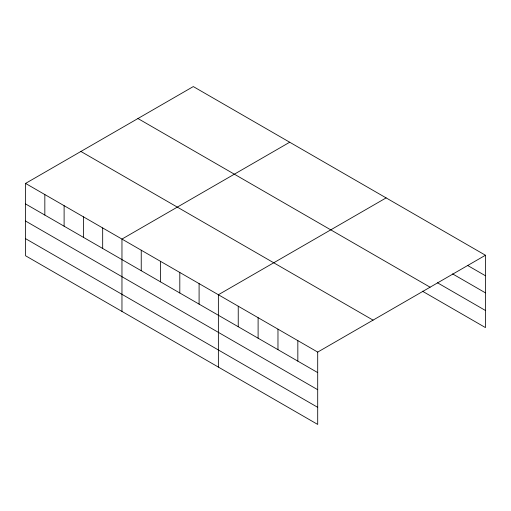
<?xml version="1.0" encoding="UTF-8"?>
<svg xmlns="http://www.w3.org/2000/svg" width="511" height="511" viewBox="0 0 511 511"><rect width="100%" height="100%" fill="white"/><g stroke="black" fill="none" stroke-linecap="round" stroke-linejoin="round"><path stroke-width="0.77" d="M25.55 183.417L317.701 352.092L317.701 424.43L25.55 255.756L25.55 183.417L193.299 86.57L485.45 255.245L485.45 327.583L422.425 291.193M289.705 142.23L121.963 239.078L121.963 311.416M386.118 197.898L218.369 294.745L218.369 367.083M317.701 352.092L485.45 255.245M467.642 265.477L485.45 275.761M452.567 273.877L485.45 292.86M437.499 282.794L485.45 310.484M137.938 118.526L430.096 287.201M80.904 151.46L373.062 320.129M25.55 203.934L317.701 372.608M25.55 221.033L317.701 389.708M25.55 238.656L317.701 407.331M297.836 340.62L297.836 361.136M277.971 329.154L277.971 349.671M258.106 317.682L258.106 338.199M238.241 306.21L238.241 326.727M199.092 283.611L199.092 304.128M179.808 272.478L179.808 292.995M160.524 261.345L160.524 281.861M141.24 250.211L141.24 270.728M102.679 227.944L102.679 248.461M83.395 216.817L83.395 237.334M64.111 205.684L64.111 226.201M44.834 194.55L44.834 215.067"/></g></svg>
